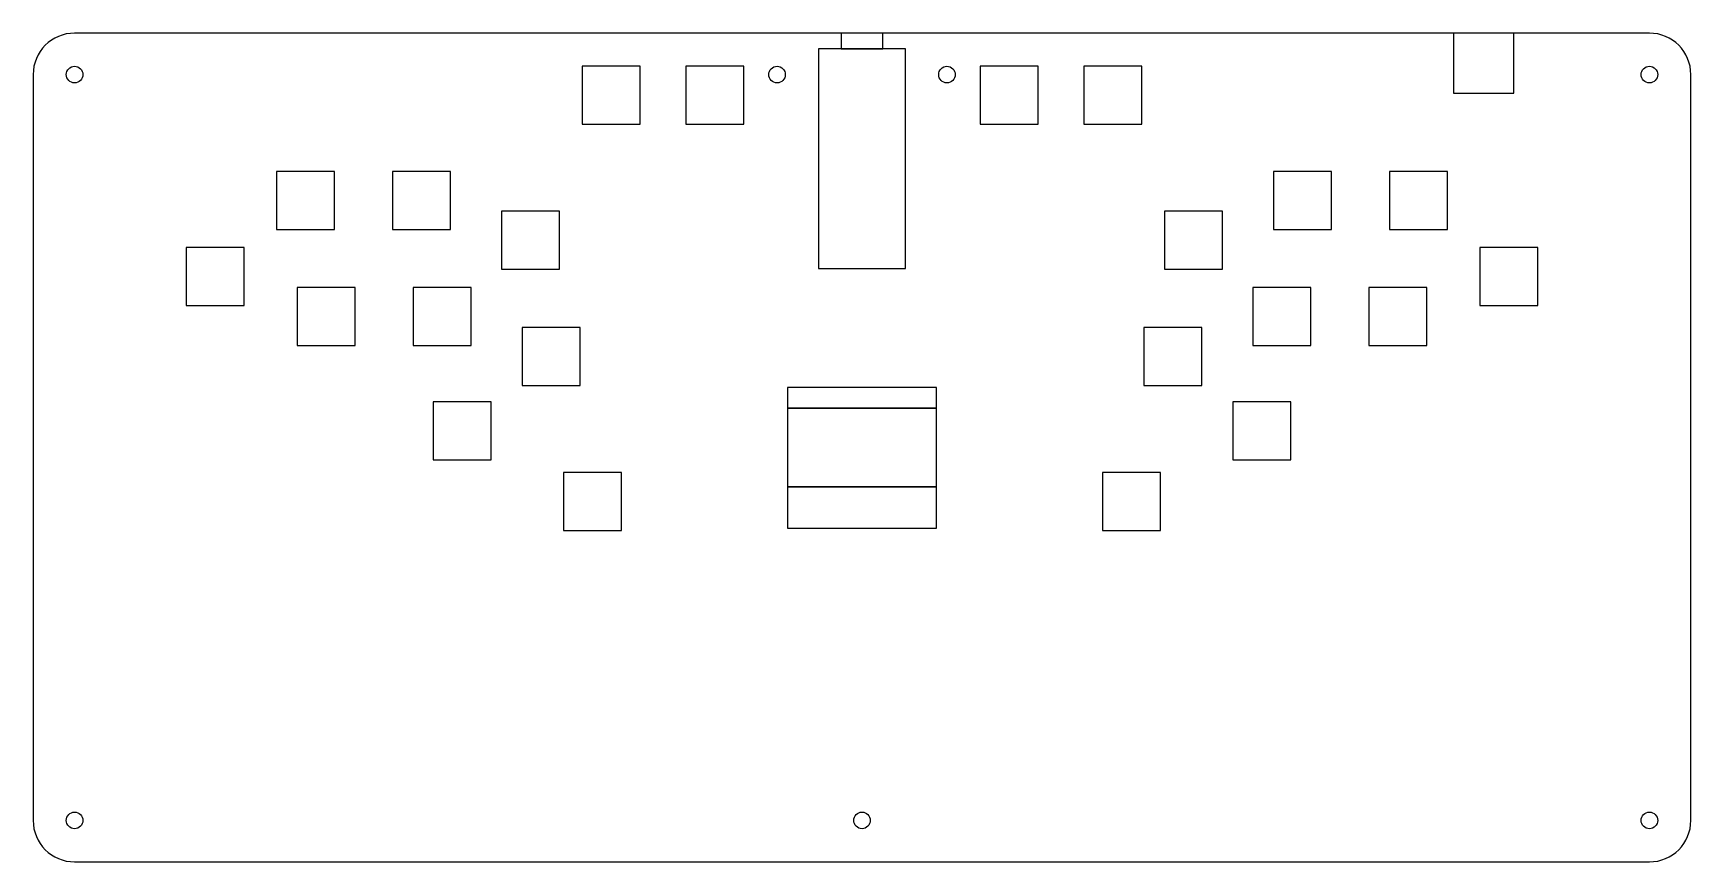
# Model space of a CAD drawing. Header units: metres. Extents: x 0 to 40, y 0 to 20.
import ezdxf

# ---------------------------------------------------------------- set-up
doc = ezdxf.new("R2010")
doc.units = ezdxf.units.M

msp = doc.modelspace()

# ---------------------------------------------------------------- linework, layer by layer
for points in [[(39, 20), (1, 20)], [(19.5, 20), (19.5, 19.62), (20.5, 19.62), (20.5, 20)], [(34.275, 18.55), (35.725, 18.55), (35.725, 20), (34.275, 20), (34.275, 18.55)], [(18.95, 14.32), (21.05, 14.32), (21.05, 19.62), (18.95, 19.62), (18.95, 14.32)], [(0, 19), (0, 1)], [(40, 1), (40, 19)], [(18.2, 10.95), (21.8, 10.95), (21.8, 11.45), (18.2, 11.45), (18.2, 10.95)], [(18.2, 9.05), (21.8, 9.05), (21.8, 10.95), (18.2, 10.95), (18.2, 9.05)], [(18.2, 8.05), (21.8, 8.05), (21.8, 9.05), (18.2, 9.05), (18.2, 8.05)], [(1, 0), (39, 0)]]:
    msp.add_lwpolyline(points)
for points in [[(13.25, 17.8), (14.65, 17.8), (14.65, 19.2), (13.25, 19.2), (13.25, 17.8)], [(15.75, 17.8), (17.15, 17.8), (17.15, 19.2), (15.75, 19.2), (15.75, 17.8)], [(22.85, 17.8), (24.25, 17.8), (24.25, 19.2), (22.85, 19.2), (22.85, 17.8)], [(25.35, 17.8), (26.75, 17.8), (26.75, 19.2), (25.35, 19.2), (25.35, 17.8)], [(5.869, 15.258), (7.269, 15.258), (7.269, 16.658), (5.869, 16.658), (5.869, 15.258)], [(8.669, 15.258), (10.069, 15.258), (10.069, 16.658), (8.669, 16.658), (8.669, 15.258)], [(29.931, 15.258), (31.331, 15.258), (31.331, 16.658), (29.931, 16.658), (29.931, 15.258)], [(32.731, 15.258), (34.131, 15.258), (34.131, 16.658), (32.731, 16.658), (32.731, 15.258)], [(11.3, 14.3), (12.7, 14.3), (12.7, 15.7), (11.3, 15.7), (11.3, 14.3)], [(27.3, 14.3), (28.7, 14.3), (28.7, 15.7), (27.3, 15.7), (27.3, 14.3)], [(3.694, 13.425), (5.094, 13.425), (5.094, 14.825), (3.694, 14.825), (3.694, 13.425)], [(34.906, 13.425), (36.306, 13.425), (36.306, 14.825), (34.906, 14.825), (34.906, 13.425)], [(6.369, 12.458), (7.769, 12.458), (7.769, 13.858), (6.369, 13.858), (6.369, 12.458)], [(9.169, 12.458), (10.569, 12.458), (10.569, 13.858), (9.169, 13.858), (9.169, 12.458)], [(29.431, 12.458), (30.831, 12.458), (30.831, 13.858), (29.431, 13.858), (29.431, 12.458)], [(32.231, 12.458), (33.631, 12.458), (33.631, 13.858), (32.231, 13.858), (32.231, 12.458)], [(11.8, 11.5), (13.2, 11.5), (13.2, 12.9), (11.8, 12.9), (11.8, 11.5)], [(26.8, 11.5), (28.2, 11.5), (28.2, 12.9), (26.8, 12.9), (26.8, 11.5)], [(9.655, 9.7), (11.055, 9.7), (11.055, 11.1), (9.655, 11.1), (9.655, 9.7)], [(28.945, 9.7), (30.345, 9.7), (30.345, 11.1), (28.945, 11.1), (28.945, 9.7)], [(12.8, 8), (14.2, 8), (14.2, 9.4), (12.8, 9.4), (12.8, 8)], [(25.8, 8), (27.2, 8), (27.2, 9.4), (25.8, 9.4), (25.8, 8)]]:
    msp.add_lwpolyline(points, close=True)
for centre in [(1, 19), (17.95, 19), (22.05, 19), (39, 19), (1, 1), (20, 1), (39, 1)]:
    msp.add_circle(centre, 0.2)
for centre, start, end in [((1, 19), 90, 180), ((39, 19), 0, 90), ((1, 1), 180, 270), ((39, 1), 270, 360)]:
    msp.add_arc(centre, 1, start, end)

doc.saveas('drawing.dxf')
